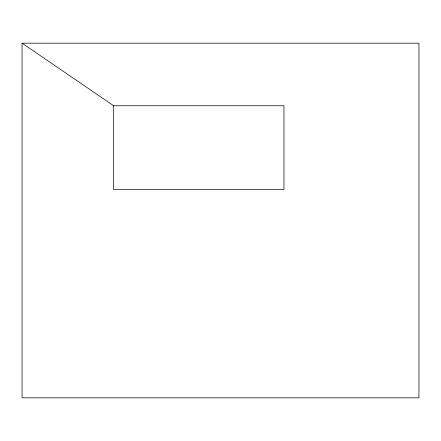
<?xml version="1.0" encoding="UTF-8"?>
<svg xmlns="http://www.w3.org/2000/svg" width="441" height="441" viewBox="0 0 441 441"><rect width="100%" height="100%" fill="white"/><g stroke="black" fill="none" stroke-linecap="round" stroke-linejoin="round"><path stroke-width="0.66" d="M22.05 43.168L418.95 43.168L418.95 397.832L22.05 397.832L22.05 43.168L113.673 105.757L283.96 105.757L283.96 189.564L113.673 189.564L113.673 105.757"/></g></svg>
